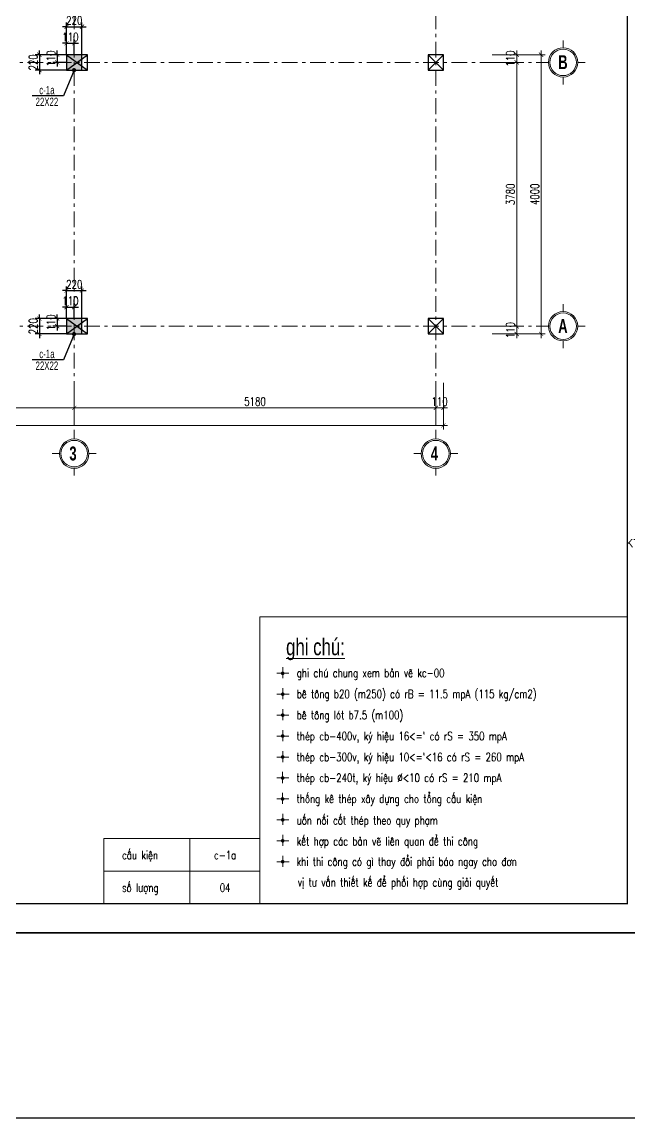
# Model space of a CAD drawing. Extents: x -2098986 to 943, y -1296280 to 73591.
# Drawn here: x -1803161 to -1794460, y -1113694 to -1097992 of the extents above; entities that cross this region are included whole.
import ezdxf
from ezdxf.enums import TextEntityAlignment as Align

# ---------------------------------------------------------------- set-up
doc = ezdxf.new("R2010")
doc.units = 0
doc.header["$LTSCALE"] = 150
doc.header["$PDMODE"] = 35
doc.linetypes.add('_Tim', pattern=[9, 5, -1.5, 1, -1.5])
doc.layers.get('0').update_dxf_attribs({"lineweight": 18})
doc.layers.get('Defpoints').update_dxf_attribs({"lineweight": 18})
for name, color, linetype, lineweight in [('05.Text', 253, 'Continuous', 18), ('11.Khung bo', 32, 'Continuous', 50), ('12.Khung', 36, 'Continuous', 25), ('KCVN-THAY', 7, 'Continuous', 25), ('LS-DIM', 251, 'Continuous', 13), ('LS-TEXT', 60, 'Continuous', 20), ('LS-THAY', 7, 'Continuous', 20), ('LS-TRUC', 108, '_Tim', 9)]:
    doc.layers.add(name, color=color, linetype=linetype, lineweight=lineweight)
doc.layers.add('DIM', color=1, linetype='Continuous')
doc.layers.add('HATCH', color=8, linetype='Continuous')
doc.layers.add('Tpl_Bound', color=1, linetype='Continuous', plot=False)
doc.styles.add('AVANTHB', font='')
doc.styles.add('KCVN-LEADER', font='vnromadi.shx', dxfattribs={"width": 0.7, "height": 4})
doc.styles.add('VnAvantH', font='')
doc.styles.add('vnsimpli', font='vnsimli.shx', dxfattribs={"width": 0.75})
doc.styles.get('AVANTHB').set_extended_font_data('.VnAvantH', bold=True)
doc.styles.get('VnAvantH').set_extended_font_data('.VnAvantH')
doc.dimstyles.new('D100', dxfattribs={"dimtxt": 200, "dimasz": 100, "dimexe": 100, "dimexo": 0, "dimgap": 50, "dimtad": 1, "dimdec": 0, "dimdsep": 46, "dimtxsty": 'vnsimpli', "dimblk": 'ARCHTICK', "dimcen": 1, "dimdle": 100, "dimclrd": 256, "dimclre": 256, "dimclrt": 60, "dimadec": 0, "dimazin": 0, "dimtfac": 1, "dimtdec": 0, "dimtix": 1, "dimtmove": 2, "dimatfit": 3, "dimfxl": 1, "dimarcsym": 0})
doc.dimstyles.new('D100(120)', dxfattribs={"dimtxt": 120, "dimasz": 60, "dimexe": 60, "dimexo": 0, "dimgap": 30, "dimtad": 1, "dimdec": 0, "dimdsep": 46, "dimtxsty": 'vnsimpli', "dimblk": 'ARCHTICK', "dimcen": 0, "dimdle": 60, "dimclrd": 256, "dimclre": 256, "dimclrt": 60, "dimadec": 0, "dimazin": 0, "dimtfac": 1, "dimtdec": 0, "dimtix": 1, "dimtmove": 0, "dimatfit": 3, "dimfxl": 1, "dimarcsym": 0})

# ---------------------------------------------------------------- blocks, each defined once
blk = doc.blocks.new('*U4')
at = {"layer": 'KCVN-THAY', "color": 140}
blk.add_lwpolyline([(214871.76, 86966.68), (215381.8, 86966.68), (215381.8, 86579.68), (214871.76, 86579.68)], close=True, dxfattribs=at)
blk = doc.blocks.new('100')
at = {"layer": '11.Khung bo', "const_width": 26.7}
blk.add_lwpolyline([(1860913, -945240), (1860913, -916940), (1896063, -916940), (1896063, -945240)], close=True, dxfattribs=at)
blk.add_lwpolyline([(1860913, -945240), (1860913, -916940), (1896063, -916940), (1896063, -945240)], close=True, dxfattribs=at)
blk.add_lwpolyline([(1860913, -945240), (1860913, -916940), (1896063, -916940), (1896063, -945240)], close=True, dxfattribs=at)
at = {"layer": '12.Khung'}
blk.add_lwpolyline([(1901579, -945940), (1901579, -916240), (1859580, -916240), (1859580, -945940)], close=True, dxfattribs=at)
blk.add_lwpolyline([(1901579, -945940), (1901579, -916240), (1859580, -916240), (1859580, -945940)], close=True, dxfattribs=at)
blk.add_lwpolyline([(1901579, -945940), (1901579, -916240), (1859580, -916240), (1859580, -945940)], close=True, dxfattribs=at)
at = {"layer": '05.Text', "style": 'VnAvantH'}
blk.add_text('KTS.lª thÕ trinh', height=198, dxfattribs=at).set_placement((1898428, -936733), align=Align.RIGHT)
blk = doc.blocks.new('n')
at = {"layer": 'LS-TEXT', "linetype": 'Continuous'}
for p, q in [((-27, 0), (-175, 0)), ((-175, 0), (188, 0)), ((0, 0), (0, 178)), ((0, 178), (0, -151))]:
    blk.add_line(p, q, dxfattribs=at)
at = {"layer": 'LS-TEXT', "linetype": 'Continuous', "const_width": 54}
blk.add_lwpolyline([(-27, 0, 1), (27, 0, 1)], format="xyb", close=True, dxfattribs=at)
blk = doc.blocks.new('GHI CHU NHA BE TONG 2')
at = {"layer": 'LS-THAY'}
blk.add_lwpolyline([(-266782, -808508), (-258003, -808508), (-258003, -815358), (-266782, -815358)], close=True, dxfattribs=at)
at = {"layer": 'LS-THAY', "xscale": 0.7999999999301508, "yscale": 0.7999999999301508, "zscale": 0.7999999999301508}
for p in [(-266233, -809858), (-266232, -810358), (-266233, -810858), (-266233, -811358), (-266233, -811858), (-266235, -812358), (-266236, -812858), (-266233, -813358), (-266233, -813858), (-266232, -814358)]:
    blk.add_blockref('n', p, dxfattribs=at)
at = {"layer": 'LS-TEXT', "color": 60, "style": 'KCVN-LEADER', "width": 0.75}
blk.add_text('%%Ughi chó:', height=400, dxfattribs=at).set_placement((-266152, -809428))
at = {"layer": 'LS-TEXT', "style": 'vnsimpli', "width": 0.75}
for s, p in [('   ghi chó chung xem b¶n vÏ kc-00', (-266233, -809952)), ('   bª t«ng b20 (m250) cã rB = 11.5 mpA (115 kg/cm2)', (-266233, -810453)), ('   bª t«ng lãt b7.5 (m100)', (-266235, -810956)), ('   thÐp cb-400v, ký hiÖu 16<=` cã rS = 350 mpA', (-266235, -811458)), ('   thÐp cb-300v, ký hiÖu 10<=`<16 cã rS = 260 mpA', (-266235, -811958)), ('   thÐp cb-240t, ký hiÖu %%C<10 cã rS = 210 mpA', (-266235, -812454)), ('   thèng kª thÐp x©y dùng cho tæng cÊu kiÖn', (-266236, -812954)), ('   uèn nèi cèt thÐp theo quy ph¹m', (-266235, -813470)), ('   kÕt hîp c¸c b¶n vÏ liªn quan ®Ó thi c«ng', (-266235, -813970)), ('   khi thi c«ng cã g× thay ®æi ph¶i b¸o ngay cho ®¬n', (-266236, -814454)), ('vÞ t\xad vÊn thiÕt kÕ ®Ó phèi hîp cïng gi¶i quyÕt', (-265871, -814951))]:
    blk.add_text(s, height=200, dxfattribs=at).set_placement(p)
blk = doc.blocks.new('DANHTRUC')
for p, q in [((980383, -947347), (980383, -947137)), ((979963, -947767), (979753, -947767)), ((980803, -947767), (981013, -947767)), ((980383, -948187), (980383, -948397))]:
    blk.add_line(p, q)
for radius in [420, 380]:
    blk.add_circle((980383, -947767), radius)
blk = doc.blocks.new('_ArchTick')
at = {"layer": 'DIM', "color": 0, "const_width": 0.15}
blk.add_lwpolyline([(-0.5, -0.5), (0.5, 0.5)], dxfattribs=at)
blk = doc.blocks.new('*D1289')
at = {"layer": 'Defpoints', "color": 0, "transparency": 16777216}
for p in [(-2047333, -1126064), (-2043753, -1126064), (-2043753, -1126423)]:
    blk.add_point(p, dxfattribs=at)
at = {"layer": 'LS-DIM', "lineweight": -2, "transparency": 16777216}
for p, q in [((-2047333, -1126064), (-2047333, -1126483)), ((-2043753, -1126064), (-2043753, -1126483)), ((-2047393, -1126423), (-2043693, -1126423))]:
    blk.add_line(p, q, dxfattribs=at)
at = {"layer": 'LS-DIM', "lineweight": -2, "transparency": 16777216, "xscale": 60, "yscale": 60, "zscale": 60, "rotation": 180}
blk.add_blockref('_ArchTick', (-2047333, -1126423), dxfattribs=at)
at = {"layer": 'LS-DIM', "lineweight": -2, "transparency": 16777216, "xscale": 60, "yscale": 60, "zscale": 60}
blk.add_blockref('_ArchTick', (-2043753, -1126423), dxfattribs=at)
at = {"layer": 'LS-DIM', "color": 60, "transparency": 16777216, "insert": (-2045543, -1126333), "char_height": 120, "attachment_point": 5, "style": 'vnsimpli'}
blk.add_mtext('3580', dxfattribs=at)
blk = doc.blocks.new('*D1290')
at = {"layer": 'Defpoints', "color": 0, "transparency": 16777216}
for p in [(-2043753, -1126064), (-2038573, -1126064), (-2038573, -1126423)]:
    blk.add_point(p, dxfattribs=at)
at = {"layer": 'LS-DIM', "lineweight": -2, "transparency": 16777216}
for p, q in [((-2043753, -1126064), (-2043753, -1126483)), ((-2038573, -1126064), (-2038573, -1126483)), ((-2043813, -1126423), (-2038513, -1126423))]:
    blk.add_line(p, q, dxfattribs=at)
at = {"layer": 'LS-DIM', "lineweight": -2, "transparency": 16777216, "xscale": 60, "yscale": 60, "zscale": 60, "rotation": 180}
blk.add_blockref('_ArchTick', (-2043753, -1126423), dxfattribs=at)
at = {"layer": 'LS-DIM', "lineweight": -2, "transparency": 16777216, "xscale": 60, "yscale": 60, "zscale": 60}
blk.add_blockref('_ArchTick', (-2038573, -1126423), dxfattribs=at)
at = {"layer": 'LS-DIM', "color": 60, "transparency": 16777216, "insert": (-2041163, -1126333), "char_height": 120, "attachment_point": 5, "style": 'vnsimpli'}
blk.add_mtext('5180', dxfattribs=at)
blk = doc.blocks.new('*D1291')
at = {"layer": 'Defpoints', "color": 0, "transparency": 16777216}
for p in [(-2038573, -1126064), (-2038463, -1126064), (-2038463, -1126423)]:
    blk.add_point(p, dxfattribs=at)
at = {"layer": 'LS-DIM', "lineweight": -2, "transparency": 16777216}
for p, q in [((-2038573, -1126064), (-2038573, -1126483)), ((-2038463, -1126064), (-2038463, -1126483)), ((-2038573, -1126423), (-2038633, -1126423)), ((-2038573, -1126423), (-2038463, -1126423)), ((-2038463, -1126423), (-2038403, -1126423))]:
    blk.add_line(p, q, dxfattribs=at)
at = {"layer": 'LS-DIM', "lineweight": -2, "transparency": 16777216, "xscale": 60, "yscale": 60, "zscale": 60}
blk.add_blockref('_ArchTick', (-2038573, -1126423), dxfattribs=at)
at = {"layer": 'LS-DIM', "lineweight": -2, "transparency": 16777216, "xscale": 60, "yscale": 60, "zscale": 60, "rotation": 180}
blk.add_blockref('_ArchTick', (-2038463, -1126423), dxfattribs=at)
at = {"layer": 'LS-DIM', "color": 60, "transparency": 16777216, "insert": (-2038518, -1126333), "char_height": 120, "attachment_point": 5, "style": 'vnsimpli'}
blk.add_mtext('110', dxfattribs=at)
blk = doc.blocks.new('*D1292')
at = {"layer": 'Defpoints', "color": 0, "transparency": 16777216}
for p in [(-2053463, -1126064), (-2038463, -1126064), (-2053463, -1126674)]:
    blk.add_point(p, dxfattribs=at)
at = {"layer": 'LS-DIM', "lineweight": -2, "transparency": 16777216}
for p, q in [((-2053463, -1126064), (-2053463, -1126734)), ((-2038463, -1126064), (-2038463, -1126734)), ((-2038403, -1126674), (-2053523, -1126674))]:
    blk.add_line(p, q, dxfattribs=at)
at = {"layer": 'LS-DIM', "lineweight": -2, "transparency": 16777216, "xscale": 60, "yscale": 60, "zscale": 60, "rotation": 180}
blk.add_blockref('_ArchTick', (-2053463, -1126674), dxfattribs=at)
at = {"layer": 'LS-DIM', "lineweight": -2, "transparency": 16777216, "xscale": 60, "yscale": 60, "zscale": 60}
blk.add_blockref('_ArchTick', (-2038463, -1126674), dxfattribs=at)
at = {"layer": 'LS-DIM', "color": 60, "transparency": 16777216, "insert": (-2045962, -1126584), "char_height": 120, "attachment_point": 5, "style": 'vnsimpli'}
blk.add_mtext('15000', dxfattribs=at)
blk = doc.blocks.new('*D1293')
at = {"layer": 'Defpoints', "color": 0, "transparency": 16777216}
for p in [(-2037763, -1125254), (-2037413, -1125254), (-2037763, -1125364)]:
    blk.add_point(p, dxfattribs=at)
at = {"layer": 'LS-DIM', "lineweight": -2, "transparency": 16777216}
for p, q in [((-2037763, -1125254), (-2037353, -1125254)), ((-2037413, -1125254), (-2037413, -1125194)), ((-2037413, -1125364), (-2037413, -1125254)), ((-2037763, -1125364), (-2037353, -1125364)), ((-2037413, -1125364), (-2037413, -1125424))]:
    blk.add_line(p, q, dxfattribs=at)
at = {"layer": 'LS-DIM', "lineweight": -2, "transparency": 16777216, "xscale": 60, "yscale": 60, "zscale": 60}
for p, rotation in [((-2037413, -1125254), 270), ((-2037413, -1125364), 90)]:
    blk.add_blockref('_ArchTick', p, dxfattribs=dict(at, rotation=rotation))
at = {"layer": 'LS-DIM', "color": 60, "transparency": 16777216, "insert": (-2037503, -1125309), "char_height": 120, "attachment_point": 5, "rotation": 90, "style": 'vnsimpli'}
blk.add_mtext('110', dxfattribs=at)
blk = doc.blocks.new('*D1294')
at = {"layer": 'Defpoints', "color": 0, "transparency": 16777216}
for p in [(-2037763, -1121474), (-2037413, -1121474), (-2037763, -1125254)]:
    blk.add_point(p, dxfattribs=at)
at = {"layer": 'LS-DIM', "lineweight": -2, "transparency": 16777216}
for p, q in [((-2037413, -1125314), (-2037413, -1121414)), ((-2037763, -1121474), (-2037353, -1121474)), ((-2037763, -1125254), (-2037353, -1125254))]:
    blk.add_line(p, q, dxfattribs=at)
at = {"layer": 'LS-DIM', "lineweight": -2, "transparency": 16777216, "xscale": 60, "yscale": 60, "zscale": 60}
for p, rotation in [((-2037413, -1121474), 90), ((-2037413, -1125254), 270)]:
    blk.add_blockref('_ArchTick', p, dxfattribs=dict(at, rotation=rotation))
at = {"layer": 'LS-DIM', "color": 60, "transparency": 16777216, "insert": (-2037503, -1123364), "char_height": 120, "attachment_point": 5, "rotation": 90, "style": 'vnsimpli'}
blk.add_mtext('3780', dxfattribs=at)
blk = doc.blocks.new('*D1295')
at = {"layer": 'Defpoints', "color": 0, "transparency": 16777216}
for p in [(-2037763, -1121364), (-2037413, -1121364), (-2037763, -1121474)]:
    blk.add_point(p, dxfattribs=at)
at = {"layer": 'LS-DIM', "lineweight": -2, "transparency": 16777216}
for p, q in [((-2037763, -1121364), (-2037353, -1121364)), ((-2037413, -1121364), (-2037413, -1121304)), ((-2037413, -1121474), (-2037413, -1121364)), ((-2037763, -1121474), (-2037353, -1121474)), ((-2037413, -1121474), (-2037413, -1121534))]:
    blk.add_line(p, q, dxfattribs=at)
at = {"layer": 'LS-DIM', "lineweight": -2, "transparency": 16777216, "xscale": 60, "yscale": 60, "zscale": 60}
for p, rotation in [((-2037413, -1121364), 270), ((-2037413, -1121474), 90)]:
    blk.add_blockref('_ArchTick', p, dxfattribs=dict(at, rotation=rotation))
at = {"layer": 'LS-DIM', "color": 60, "transparency": 16777216, "insert": (-2037503, -1121419), "char_height": 120, "attachment_point": 5, "rotation": 90, "style": 'vnsimpli'}
blk.add_mtext('110', dxfattribs=at)
blk = doc.blocks.new('*D1296')
at = {"layer": 'Defpoints', "color": 0, "transparency": 16777216}
for p in [(-2037763, -1121364), (-2037763, -1125364), (-2037063, -1125364)]:
    blk.add_point(p, dxfattribs=at)
at = {"layer": 'LS-DIM', "lineweight": -2, "transparency": 16777216}
for p, q in [((-2037763, -1121364), (-2037003, -1121364)), ((-2037063, -1121304), (-2037063, -1125424)), ((-2037763, -1125364), (-2037003, -1125364))]:
    blk.add_line(p, q, dxfattribs=at)
at = {"layer": 'LS-DIM', "lineweight": -2, "transparency": 16777216, "xscale": 60, "yscale": 60, "zscale": 60}
for p, rotation in [((-2037063, -1121364), 90), ((-2037063, -1125364), 270)]:
    blk.add_blockref('_ArchTick', p, dxfattribs=dict(at, rotation=rotation))
at = {"layer": 'LS-DIM', "color": 60, "transparency": 16777216, "insert": (-2037153, -1123364), "char_height": 120, "attachment_point": 5, "rotation": 90, "style": 'vnsimpli'}
blk.add_mtext('4000', dxfattribs=at)
blk = doc.blocks.new('*D1739')
at = {"layer": 'Defpoints', "color": 0, "transparency": 16777216}
for p in [(-1802411, -1098297), (-1802521, -1098461), (-1802411, -1098461)]:
    blk.add_point(p, dxfattribs=at)
at = {"layer": 'LS-DIM', "lineweight": -2, "transparency": 16777216}
for p, q in [((-1802521, -1098297), (-1802581, -1098297)), ((-1802521, -1098461), (-1802521, -1098237)), ((-1802521, -1098297), (-1802411, -1098297)), ((-1802411, -1098461), (-1802411, -1098237)), ((-1802411, -1098297), (-1802351, -1098297))]:
    blk.add_line(p, q, dxfattribs=at)
at = {"layer": 'LS-DIM', "lineweight": -2, "transparency": 16777216, "xscale": 60, "yscale": 60, "zscale": 60}
blk.add_blockref('_ArchTick', (-1802521, -1098297), dxfattribs=at)
at = {"layer": 'LS-DIM', "lineweight": -2, "transparency": 16777216, "xscale": 60, "yscale": 60, "zscale": 60, "rotation": 180}
blk.add_blockref('_ArchTick', (-1802411, -1098297), dxfattribs=at)
at = {"layer": 'LS-DIM', "color": 60, "transparency": 16777216, "insert": (-1802466, -1098207), "char_height": 120, "attachment_point": 5, "style": 'vnsimpli'}
blk.add_mtext('110', dxfattribs=at)
blk = doc.blocks.new('*D1740')
at = {"layer": 'Defpoints', "color": 0, "transparency": 16777216}
for p in [(-1802301, -1098060), (-1802521, -1098461), (-1802301, -1098461)]:
    blk.add_point(p, dxfattribs=at)
at = {"layer": 'LS-DIM', "lineweight": -2, "transparency": 16777216}
for p, q in [((-1802521, -1098461), (-1802521, -1098000)), ((-1802301, -1098461), (-1802301, -1098000)), ((-1802521, -1098060), (-1802581, -1098060)), ((-1802521, -1098060), (-1802301, -1098060)), ((-1802301, -1098060), (-1802241, -1098060))]:
    blk.add_line(p, q, dxfattribs=at)
at = {"layer": 'LS-DIM', "lineweight": -2, "transparency": 16777216, "xscale": 60, "yscale": 60, "zscale": 60}
blk.add_blockref('_ArchTick', (-1802521, -1098060), dxfattribs=at)
at = {"layer": 'LS-DIM', "lineweight": -2, "transparency": 16777216, "xscale": 60, "yscale": 60, "zscale": 60, "rotation": 180}
blk.add_blockref('_ArchTick', (-1802301, -1098060), dxfattribs=at)
at = {"layer": 'LS-DIM', "color": 60, "transparency": 16777216, "insert": (-1802411, -1097970), "char_height": 120, "attachment_point": 5, "style": 'vnsimpli'}
blk.add_mtext('220', dxfattribs=at)
blk = doc.blocks.new('*D1741')
at = {"layer": 'Defpoints', "color": 0, "transparency": 16777216}
for p in [(-1802521, -1098461), (-1802656, -1098571), (-1802521, -1098571)]:
    blk.add_point(p, dxfattribs=at)
at = {"layer": 'LS-DIM', "lineweight": -2, "transparency": 16777216}
for p, q in [((-1802521, -1098461), (-1802716, -1098461)), ((-1802656, -1098461), (-1802656, -1098401)), ((-1802656, -1098461), (-1802656, -1098571)), ((-1802521, -1098571), (-1802716, -1098571)), ((-1802656, -1098571), (-1802656, -1098631))]:
    blk.add_line(p, q, dxfattribs=at)
at = {"layer": 'LS-DIM', "lineweight": -2, "transparency": 16777216, "xscale": 60, "yscale": 60, "zscale": 60}
for p, rotation in [((-1802656, -1098461), 270), ((-1802656, -1098571), 90)]:
    blk.add_blockref('_ArchTick', p, dxfattribs=dict(at, rotation=rotation))
at = {"layer": 'LS-DIM', "color": 60, "transparency": 16777216, "insert": (-1802746, -1098516), "char_height": 120, "attachment_point": 5, "rotation": 90, "style": 'vnsimpli'}
blk.add_mtext('110', dxfattribs=at)
blk = doc.blocks.new('*D1742')
at = {"layer": 'Defpoints', "color": 0, "transparency": 16777216}
for p in [(-1802521, -1098461), (-1802910, -1098681), (-1802521, -1098681)]:
    blk.add_point(p, dxfattribs=at)
at = {"layer": 'LS-DIM', "lineweight": -2, "transparency": 16777216}
for p, q in [((-1802521, -1098461), (-1802970, -1098461)), ((-1802910, -1098461), (-1802910, -1098401)), ((-1802910, -1098461), (-1802910, -1098681)), ((-1802521, -1098681), (-1802970, -1098681)), ((-1802910, -1098681), (-1802910, -1098741))]:
    blk.add_line(p, q, dxfattribs=at)
at = {"layer": 'LS-DIM', "lineweight": -2, "transparency": 16777216, "xscale": 60, "yscale": 60, "zscale": 60}
for p, rotation in [((-1802910, -1098461), 270), ((-1802910, -1098681), 90)]:
    blk.add_blockref('_ArchTick', p, dxfattribs=dict(at, rotation=rotation))
at = {"layer": 'LS-DIM', "color": 60, "transparency": 16777216, "insert": (-1803000, -1098571), "char_height": 120, "attachment_point": 5, "rotation": 90, "style": 'vnsimpli'}
blk.add_mtext('220', dxfattribs=at)
blk = doc.blocks.new('DOT')
at = {"color": 0, "linetype": 'ByBlock'}
blk.add_line((-0.5, 0), (-1, 0), dxfattribs=at)
at = {"color": 0, "linetype": 'ByBlock', "const_width": 0.5}
blk.add_lwpolyline([(-0.25, 0, 1), (0.25, 0, 1)], format="xyb", close=True, dxfattribs=at)
blk = doc.blocks.new('*D1743')
at = {"layer": 'Defpoints', "color": 0, "transparency": 16777216}
for p in [(-1802411, -1102077), (-1802521, -1102241), (-1802411, -1102241)]:
    blk.add_point(p, dxfattribs=at)
at = {"layer": 'LS-DIM', "lineweight": -2, "transparency": 16777216}
for p, q in [((-1802521, -1102077), (-1802581, -1102077)), ((-1802521, -1102241), (-1802521, -1102017)), ((-1802521, -1102077), (-1802411, -1102077)), ((-1802411, -1102241), (-1802411, -1102017)), ((-1802411, -1102077), (-1802351, -1102077))]:
    blk.add_line(p, q, dxfattribs=at)
at = {"layer": 'LS-DIM', "lineweight": -2, "transparency": 16777216, "xscale": 60, "yscale": 60, "zscale": 60}
blk.add_blockref('_ArchTick', (-1802521, -1102077), dxfattribs=at)
at = {"layer": 'LS-DIM', "lineweight": -2, "transparency": 16777216, "xscale": 60, "yscale": 60, "zscale": 60, "rotation": 180}
blk.add_blockref('_ArchTick', (-1802411, -1102077), dxfattribs=at)
at = {"layer": 'LS-DIM', "color": 60, "transparency": 16777216, "insert": (-1802466, -1101987), "char_height": 120, "attachment_point": 5, "style": 'vnsimpli'}
blk.add_mtext('110', dxfattribs=at)
blk = doc.blocks.new('*D1744')
at = {"layer": 'Defpoints', "color": 0, "transparency": 16777216}
for p in [(-1802301, -1101840), (-1802521, -1102241), (-1802301, -1102241)]:
    blk.add_point(p, dxfattribs=at)
at = {"layer": 'LS-DIM', "lineweight": -2, "transparency": 16777216}
for p, q in [((-1802521, -1102241), (-1802521, -1101780)), ((-1802301, -1102241), (-1802301, -1101780)), ((-1802521, -1101840), (-1802581, -1101840)), ((-1802521, -1101840), (-1802301, -1101840)), ((-1802301, -1101840), (-1802241, -1101840))]:
    blk.add_line(p, q, dxfattribs=at)
at = {"layer": 'LS-DIM', "lineweight": -2, "transparency": 16777216, "xscale": 60, "yscale": 60, "zscale": 60}
blk.add_blockref('_ArchTick', (-1802521, -1101840), dxfattribs=at)
at = {"layer": 'LS-DIM', "lineweight": -2, "transparency": 16777216, "xscale": 60, "yscale": 60, "zscale": 60, "rotation": 180}
blk.add_blockref('_ArchTick', (-1802301, -1101840), dxfattribs=at)
at = {"layer": 'LS-DIM', "color": 60, "transparency": 16777216, "insert": (-1802411, -1101750), "char_height": 120, "attachment_point": 5, "style": 'vnsimpli'}
blk.add_mtext('220', dxfattribs=at)
blk = doc.blocks.new('*D1745')
at = {"layer": 'Defpoints', "color": 0, "transparency": 16777216}
for p in [(-1802521, -1102241), (-1802656, -1102351), (-1802521, -1102351)]:
    blk.add_point(p, dxfattribs=at)
at = {"layer": 'LS-DIM', "lineweight": -2, "transparency": 16777216}
for p, q in [((-1802521, -1102241), (-1802716, -1102241)), ((-1802656, -1102241), (-1802656, -1102181)), ((-1802656, -1102241), (-1802656, -1102351)), ((-1802521, -1102351), (-1802716, -1102351)), ((-1802656, -1102351), (-1802656, -1102411))]:
    blk.add_line(p, q, dxfattribs=at)
at = {"layer": 'LS-DIM', "lineweight": -2, "transparency": 16777216, "xscale": 60, "yscale": 60, "zscale": 60}
for p, rotation in [((-1802656, -1102241), 270), ((-1802656, -1102351), 90)]:
    blk.add_blockref('_ArchTick', p, dxfattribs=dict(at, rotation=rotation))
at = {"layer": 'LS-DIM', "color": 60, "transparency": 16777216, "insert": (-1802746, -1102296), "char_height": 120, "attachment_point": 5, "rotation": 90, "style": 'vnsimpli'}
blk.add_mtext('110', dxfattribs=at)
blk = doc.blocks.new('*D1746')
at = {"layer": 'Defpoints', "color": 0, "transparency": 16777216}
for p in [(-1802521, -1102241), (-1802910, -1102461), (-1802521, -1102461)]:
    blk.add_point(p, dxfattribs=at)
at = {"layer": 'LS-DIM', "lineweight": -2, "transparency": 16777216}
for p, q in [((-1802521, -1102241), (-1802970, -1102241)), ((-1802910, -1102241), (-1802910, -1102181)), ((-1802910, -1102241), (-1802910, -1102461)), ((-1802521, -1102461), (-1802970, -1102461)), ((-1802910, -1102461), (-1802910, -1102521))]:
    blk.add_line(p, q, dxfattribs=at)
at = {"layer": 'LS-DIM', "lineweight": -2, "transparency": 16777216, "xscale": 60, "yscale": 60, "zscale": 60}
for p, rotation in [((-1802910, -1102241), 270), ((-1802910, -1102461), 90)]:
    blk.add_blockref('_ArchTick', p, dxfattribs=dict(at, rotation=rotation))
at = {"layer": 'LS-DIM', "color": 60, "transparency": 16777216, "insert": (-1803000, -1102351), "char_height": 120, "attachment_point": 5, "rotation": 90, "style": 'vnsimpli'}
blk.add_mtext('220', dxfattribs=at)
blk = doc.blocks.new('123213123')
at = {"layer": 'HATCH'}
h = blk.add_hatch(color=256, dxfattribs=at)
h.dxf.hatch_style = 1
h.paths.add_polyline_path([(-2043862.8, -1121583.6), (-2043642.8, -1121583.6), (-2043642.8, -1121363.6), (-2043862.8, -1121363.6)])
h = blk.add_hatch(color=256, dxfattribs=at)
h.dxf.hatch_style = 1
h.paths.add_polyline_path([(-2043862.8, -1125363.6), (-2043642.8, -1125363.6), (-2043642.8, -1125143.6), (-2043862.8, -1125143.6)])
at = {"layer": 'DIM'}
for p, q in [((-2043862.8, -1121363.6), (-2043562.8, -1121583.6)), ((-2043862.8, -1121583.6), (-2043562.8, -1121363.6)), ((-2038682.8, -1121363.6), (-2038462.8, -1121583.6)), ((-2038682.8, -1121583.6), (-2038462.8, -1121363.6)), ((-2043862.8, -1125143.6), (-2043562.8, -1125363.6)), ((-2043862.8, -1125363.6), (-2043562.8, -1125143.6)), ((-2038682.8, -1125143.6), (-2038462.8, -1125363.6)), ((-2038682.8, -1125363.6), (-2038462.8, -1125143.6))]:
    blk.add_line(p, q, dxfattribs=at)
for points in [[(-2043862.8, -1121583.6), (-2043642.8, -1121583.6), (-2043642.8, -1121363.6), (-2043862.8, -1121363.6)], [(-2043862.8, -1121583.6), (-2043562.8, -1121583.6), (-2043562.8, -1121363.6), (-2043862.8, -1121363.6)], [(-2038682.8, -1121583.6), (-2038462.8, -1121583.6), (-2038462.8, -1121363.6), (-2038682.8, -1121363.6)], [(-2043862.8, -1125363.6), (-2043642.8, -1125363.6), (-2043642.8, -1125143.6), (-2043862.8, -1125143.6)], [(-2043862.8, -1125363.6), (-2043562.8, -1125363.6), (-2043562.8, -1125143.6), (-2043862.8, -1125143.6)], [(-2038682.8, -1125363.6), (-2038462.8, -1125363.6), (-2038462.8, -1125143.6), (-2038682.8, -1125143.6)]]:
    blk.add_lwpolyline(points, close=True, dxfattribs=at)
at = {"layer": 'LS-TRUC', "ltscale": 0.3}
for p, q in [((-2043752.8, -1119963.6), (-2043752.8, -1126763.6)), ((-2038572.8, -1119963.6), (-2038572.8, -1126763.6)), ((-2055762.8, -1121473.6), (-2037062.8, -1121473.6)), ((-2055762.8, -1125253.6), (-2037062.8, -1125253.6))]:
    blk.add_line(p, q, dxfattribs=at)
at = {"layer": '05.Text', "xscale": 0.5, "yscale": 0.5, "zscale": 0.5}
for p in [(-2526939.5, -647590.3), (-2526939.5, -651370.3), (-2533945.5, -653195.3), (-2528764.5, -653195.3)]:
    blk.add_blockref('DANHTRUC', p, dxfattribs=at)
at = {"layer": '05.Text', "style": 'AVANTHB', "width": 0.7}
for s, p in [('B', (-2036818.6, -1121571.2)), ('A', (-2036818.6, -1125351.2)), ('3', (-2043823.6, -1127176.2)), ('4', (-2038643.6, -1127176.2))]:
    blk.add_text(s, height=200, dxfattribs=at).set_placement(p)
at = {"layer": 'LS-DIM'}
for base, p1, p2, picture, middle in [((-2037412.8, -1121363.6), (-2037762.8, -1121473.6), (-2037762.8, -1121363.6), '*D1295', (-2037502.8, -1121418.6)), ((-2037412.8, -1121473.6), (-2037762.8, -1125253.6), (-2037762.8, -1121473.6), '*D1294', (-2037502.8, -1123363.6))]:
    dim = blk.add_linear_dim(base=base, p1=p1, p2=p2, angle=90, dimstyle='D100(120)', override={"dimtmove": 1}, dxfattribs=at)
    dim.commit()
    dim.dimension.update_dxf_attribs({"geometry": picture, "text_midpoint": middle})
for base, p1, p2, picture, middle in [((-2037062.8, -1125363.6), (-2037762.8, -1121363.6), (-2037762.8, -1125363.6), '*D1296', (-2037152.8, -1123363.6)), ((-2037412.8, -1125253.6), (-2037762.8, -1125363.6), (-2037762.8, -1125253.6), '*D1293', (-2037502.8, -1125308.6))]:
    dim = blk.add_linear_dim(base=base, p1=p1, p2=p2, angle=90, dimstyle='D100(120)', dxfattribs=at)
    dim.commit()
    dim.dimension.update_dxf_attribs({"geometry": picture, "text_midpoint": middle})
dim = blk.add_linear_dim(base=(-2053462.8, -1126673.6), p1=(-2038462.8, -1126063.6), p2=(-2053462.8, -1126063.6), dimstyle='D100(120)', dxfattribs=at)
dim.commit()
dim.dimension.update_dxf_attribs({"geometry": '*D1292', "text_midpoint": (-2045961.8, -1126673.6), "dimtype": 160})
for base, p1, p2, picture, middle in [((-2043752.8, -1126422.6), (-2047332.8, -1126063.6), (-2043752.8, -1126063.6), '*D1289', (-2045542.8, -1126332.6)), ((-2038572.8, -1126422.6), (-2043752.8, -1126063.6), (-2038572.8, -1126063.6), '*D1290', (-2041162.8, -1126332.6)), ((-2038462.8, -1126422.6), (-2038572.8, -1126063.6), (-2038462.8, -1126063.6), '*D1291', (-2038517.8, -1126332.6))]:
    dim = blk.add_linear_dim(base=base, p1=p1, p2=p2, dimstyle='D100(120)', override={"dimtmove": 1}, dxfattribs=at)
    dim.commit()
    dim.dimension.update_dxf_attribs({"geometry": picture, "text_midpoint": middle})

msp = doc.modelspace()

# ---------------------------------------------------------------- linework, layer by layer
at = {"layer": 'LS-THAY'}
for p, q in [((-1801985.3, -1109688.5), (-1801985.3, -1110621.8)), ((-1801985.3, -1109688.5), (-1799753.5, -1109688.5)), ((-1800753.5, -1109688.5), (-1800753.5, -1110621.8)), ((-1799753.5, -1109688.5), (-1799753.5, -1110621.8)), ((-1801985.3, -1110155.1), (-1799753.5, -1110155.1)), ((-1801985.3, -1110621.8), (-1799753.5, -1110621.8))]:
    msp.add_line(p, q, dxfattribs=at)
at = {"layer": 'Tpl_Bound', "color": 1}
msp.add_lwpolyline([(-1816375.9, -1111041.8), (-1816375.9, -1093221.8), (-1791175.9, -1093221.8), (-1791175.9, -1111041.8)], close=True, dxfattribs=at)

# ---------------------------------------------------------------- block references
at = {"layer": '05.Text', "xscale": 0.6000055114637588, "yscale": 0.6000055114637588, "zscale": 0.6000055114637588}
msp.add_blockref('100', (-2932133.9, -543472.7), dxfattribs=at)
at = {"layer": 'Defpoints', "xscale": 60, "yscale": 60, "zscale": 60}
msp.add_blockref('*U4', (-14711282.3, -6308474.2), dxfattribs=at)
at = {"layer": 'LS-DIM', "xscale": 0.599999999967762, "yscale": 0.599999999967762, "zscale": 0.599999999967762}
msp.add_blockref('GHI CHU NHA BE TONG 2', (-1639684.3, -621406.8), dxfattribs=at)
at = {"layer": 'LS-THAY'}
msp.add_blockref('123213123', (241342.3, 22902.7), dxfattribs=at)

# ---------------------------------------------------------------- texts
at = {"layer": 'LS-TEXT', "color": 60, "style": 'KCVN-LEADER', "width": 0.7}
for s, p in [('c-1a', (-1802802.9, -1099027.7)), ('22X22', (-1802802.9, -1099196.5)), ('c-1a', (-1802802.9, -1102807.7)), ('22X22', (-1802802.9, -1102976.5))]:
    msp.add_text(s, height=120, dxfattribs=at).set_placement(p, align=Align.CENTER)
at = {"layer": 'LS-TEXT', "style": 'vnsimpli', "width": 0.75}
for s, p in [('cÊu kiÖn', (-1801727, -1109986.8)), ('sè l\xadîng', (-1801727, -1110453.4))]:
    msp.add_text(s, height=120, dxfattribs=at).set_placement(p)
for s, p in [('c-1a', (-1800249.3, -1109986.8)), ('04', (-1800249.3, -1110453.4))]:
    msp.add_text(s, height=120, dxfattribs=at).set_placement(p, align=Align.CENTER)

# ---------------------------------------------------------------- dimensions: what is measured, and where the dimension line sits
at = {"layer": 'LS-DIM'}
for base, p1, p2, picture, middle in [((-1802300.5, -1098059.9), (-1802520.5, -1098460.9), (-1802300.5, -1098460.9), '*D1740', (-1802410.5, -1097969.9)), ((-1802410.5, -1098296.9), (-1802520.5, -1098460.9), (-1802410.5, -1098460.9), '*D1739', (-1802465.5, -1098206.9)), ((-1802300.5, -1101839.9), (-1802520.5, -1102240.9), (-1802300.5, -1102240.9), '*D1744', (-1802410.5, -1101749.9)), ((-1802410.5, -1102076.9), (-1802520.5, -1102240.9), (-1802410.5, -1102240.9), '*D1743', (-1802465.5, -1101986.9))]:
    dim = msp.add_linear_dim(base=base, p1=p1, p2=p2, dimstyle='D100(120)', dxfattribs=at)
    dim.commit()
    dim.dimension.update_dxf_attribs({"geometry": picture, "text_midpoint": middle})
for base, p1, p2, picture, middle in [((-1802910.5, -1098680.9), (-1802520.5, -1098460.9), (-1802520.5, -1098680.9), '*D1742', (-1803000.5, -1098570.9)), ((-1802656.5, -1098570.9), (-1802520.5, -1098460.9), (-1802520.5, -1098570.9), '*D1741', (-1802746.5, -1098515.9)), ((-1802910.5, -1102460.9), (-1802520.5, -1102240.9), (-1802520.5, -1102460.9), '*D1746', (-1803000.5, -1102350.9)), ((-1802656.5, -1102350.9), (-1802520.5, -1102240.9), (-1802520.5, -1102350.9), '*D1745', (-1802746.5, -1102295.9))]:
    dim = msp.add_linear_dim(base=base, p1=p1, p2=p2, angle=90, dimstyle='D100(120)', dxfattribs=at)
    dim.commit()
    dim.dimension.update_dxf_attribs({"geometry": picture, "text_midpoint": middle})

# ---------------------------------------------------------------- leaders
for points in [[(-1802413.6, -1098682.7), (-1802567.5, -1099050.1), (-1803012.9, -1099050.1)], [(-1802413.6, -1102462.7), (-1802567.5, -1102830.1), (-1803012.9, -1102830.1)]]:
    msp.add_leader(points, dimstyle='D100', override={"dimasz": 60, "dimtad": 0, "dimldrblk": 'DOT'}, dxfattribs=at)

doc.saveas('drawing.dxf')
